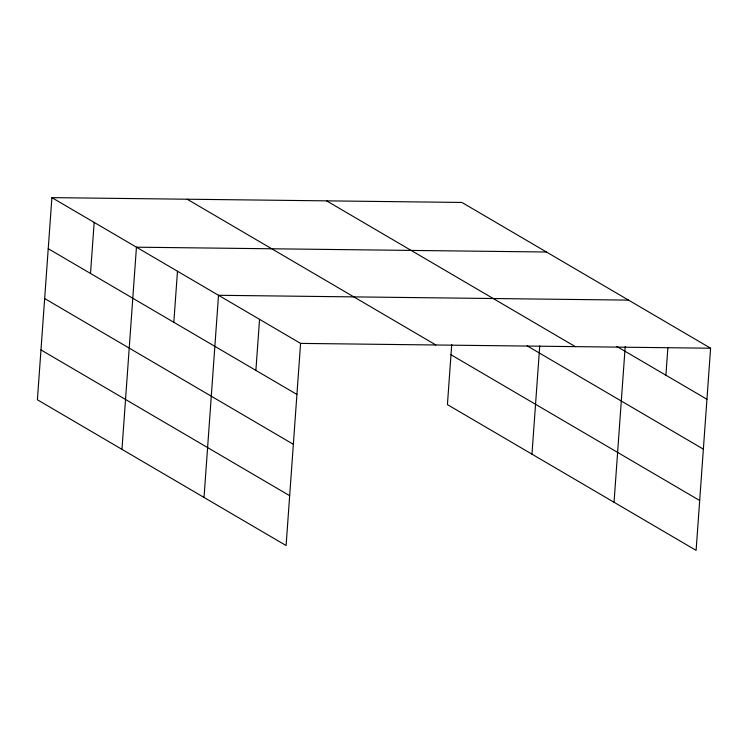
<?xml version="1.0" encoding="UTF-8"?>
<svg xmlns="http://www.w3.org/2000/svg" width="748" height="748" viewBox="0 0 748 748"><rect width="100%" height="100%" fill="white"/><g stroke="black" fill="none" stroke-linecap="round" stroke-linejoin="round"><path stroke-width="1.12" d="M51.893 197.631L37.4 399.778L286.101 545.554L300.584 343.397L51.893 197.631L461.899 202.446L710.6 348.222L696.108 550.369L447.416 404.603L451.727 344.463M90.508 273.459L94.173 222.408M121.961 449.342L136.445 247.186L546.461 252.011M173.826 322.295L177.482 271.244M204.026 497.448L218.519 295.292L628.526 300.116M255.891 370.4L259.556 319.349M531.968 454.167L539.729 345.969M614.043 502.263L625.206 346.53M665.907 375.225L667.899 347.371M300.584 343.397L710.6 348.222M616.866 346.474L706.944 399.273M326.596 200.857L575.296 346.633M527.144 345.847L703.363 449.137M187.196 199.22L435.888 344.987M450.988 354.739L699.679 500.505M48.227 248.682L296.928 394.448M44.656 298.546L293.356 444.312M40.972 349.914L289.672 495.69"/></g></svg>
